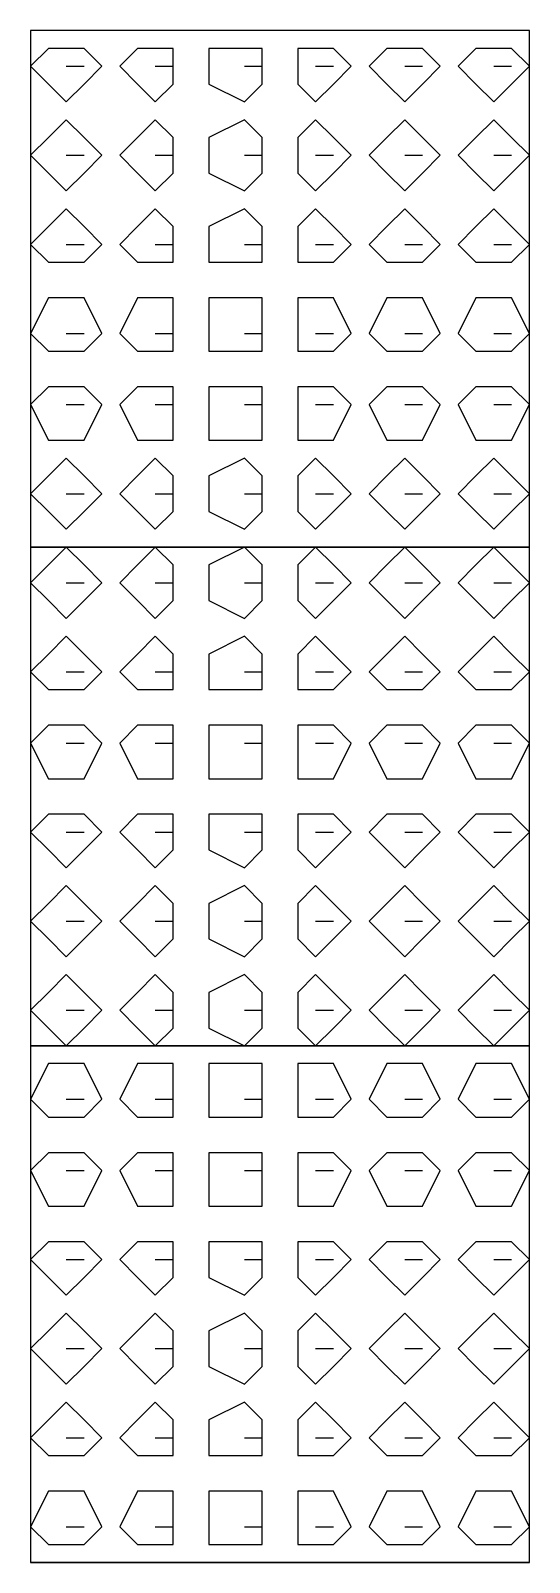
# Model space of a CAD drawing. Header units: millimetres. Extents: x -750 to 104995, y 68 to 66109.
# Drawn here: x 75565 to 75858, y 28504 to 29403 of the extents above; entities that cross this region are included whole.
import ezdxf

# ---------------------------------------------------------------- set-up
doc = ezdxf.new("R2010")
doc.units = ezdxf.units.MM
doc.layers.add('PDF_형상', color=7, linetype='Continuous')

msp = doc.modelspace()

# ---------------------------------------------------------------- linework, layer by layer
at = {"layer": 'PDF_형상', "lineweight": 25}
for points in [[(75857.77, 29099.74), (75857.77, 29402.77), (75565.18, 29402.77), (75565.18, 29099.74)], [(75586.08, 29381.87), (75596.53, 29381.87)], [(75638.33, 29381.87), (75648.78, 29381.87)], [(75690.57, 29381.87), (75701.02, 29381.87)], [(75732.37, 29381.87), (75742.82, 29381.87)], [(75784.62, 29381.87), (75795.07, 29381.87)], [(75836.87, 29381.87), (75847.32, 29381.87)], [(75586.08, 29329.62), (75596.53, 29329.62)], [(75638.33, 29329.62), (75648.78, 29329.62)], [(75690.57, 29329.62), (75701.02, 29329.62)], [(75732.37, 29329.62), (75742.82, 29329.62)], [(75784.62, 29329.62), (75795.07, 29329.62)], [(75836.87, 29329.62), (75847.32, 29329.62)], [(75586.08, 29277.38), (75596.53, 29277.38)], [(75638.33, 29277.38), (75648.78, 29277.38)], [(75690.57, 29277.38), (75701.02, 29277.38)], [(75732.37, 29277.38), (75742.82, 29277.38)], [(75784.62, 29277.38), (75795.07, 29277.38)], [(75836.87, 29277.38), (75847.32, 29277.38)], [(75586.08, 29225.13), (75596.53, 29225.13)], [(75638.33, 29225.13), (75648.78, 29225.13)], [(75690.57, 29225.13), (75701.02, 29225.13)], [(75732.37, 29225.13), (75742.82, 29225.13)], [(75784.62, 29225.13), (75795.07, 29225.13)], [(75836.87, 29225.13), (75847.32, 29225.13)], [(75586.08, 29183.33), (75596.53, 29183.33)], [(75638.33, 29183.33), (75648.78, 29183.33)], [(75690.57, 29183.33), (75701.02, 29183.33)], [(75732.37, 29183.33), (75742.82, 29183.33)], [(75784.62, 29183.33), (75795.07, 29183.33)], [(75836.87, 29183.33), (75847.32, 29183.33)], [(75586.08, 29131.08), (75596.53, 29131.08)], [(75638.33, 29131.08), (75648.78, 29131.08)], [(75690.57, 29131.08), (75701.02, 29131.08)], [(75732.37, 29131.08), (75742.82, 29131.08)], [(75784.62, 29131.08), (75795.07, 29131.08)], [(75836.87, 29131.08), (75847.32, 29131.08)], [(75565.18, 29099.74), (75857.77, 29099.74), (75565.18, 29099.74)], [(75586.08, 29078.84), (75596.53, 29078.84)], [(75638.33, 29078.84), (75648.78, 29078.84)], [(75690.57, 29078.84), (75701.02, 29078.84)], [(75732.37, 29078.84), (75742.82, 29078.84)], [(75784.62, 29078.84), (75795.07, 29078.84)], [(75836.87, 29078.84), (75847.32, 29078.84)], [(75586.08, 29026.59), (75596.53, 29026.59)], [(75638.33, 29026.59), (75648.78, 29026.59)], [(75690.57, 29026.59), (75701.02, 29026.59)], [(75732.37, 29026.59), (75742.82, 29026.59)], [(75784.62, 29026.59), (75795.07, 29026.59)], [(75836.87, 29026.59), (75847.32, 29026.59)], [(75586.08, 28984.79), (75596.53, 28984.79)], [(75638.33, 28984.79), (75648.78, 28984.79)], [(75690.57, 28984.79), (75701.02, 28984.79)], [(75732.37, 28984.79), (75742.82, 28984.79)], [(75784.62, 28984.79), (75795.07, 28984.79)], [(75836.87, 28984.79), (75847.32, 28984.79)], [(75586.08, 28932.54), (75596.53, 28932.54)], [(75638.33, 28932.54), (75648.78, 28932.54)], [(75690.57, 28932.54), (75701.02, 28932.54)], [(75732.37, 28932.54), (75742.82, 28932.54)], [(75784.62, 28932.54), (75795.07, 28932.54)], [(75836.87, 28932.54), (75847.32, 28932.54)], [(75586.08, 28880.3), (75596.53, 28880.3)], [(75638.33, 28880.3), (75648.78, 28880.3)], [(75690.57, 28880.3), (75701.02, 28880.3)], [(75732.37, 28880.3), (75742.82, 28880.3)], [(75784.62, 28880.3), (75795.07, 28880.3)], [(75836.87, 28880.3), (75847.32, 28880.3)], [(75586.08, 28828.05), (75596.53, 28828.05)], [(75638.33, 28828.05), (75648.78, 28828.05)], [(75690.57, 28828.05), (75701.02, 28828.05)], [(75732.37, 28828.05), (75742.82, 28828.05)], [(75784.62, 28828.05), (75795.07, 28828.05)], [(75836.87, 28828.05), (75847.32, 28828.05)], [(75565.18, 28807.15), (75857.77, 28807.15), (75565.18, 28807.15)], [(75565.18, 28807.15), (75565.18, 28504.11)], [(75857.77, 28504.11), (75857.77, 28807.15)], [(75586.08, 28775.8), (75596.53, 28775.8)], [(75638.33, 28775.8), (75648.78, 28775.8)], [(75690.57, 28775.8), (75701.02, 28775.8)], [(75732.37, 28775.8), (75742.82, 28775.8)], [(75784.62, 28775.8), (75795.07, 28775.8)], [(75836.87, 28775.8), (75847.32, 28775.8)], [(75586.08, 28734), (75596.53, 28734)], [(75638.33, 28734), (75648.78, 28734)], [(75690.57, 28734), (75701.02, 28734)], [(75732.37, 28734), (75742.82, 28734)], [(75784.62, 28734), (75795.07, 28734)], [(75836.87, 28734), (75847.32, 28734)], [(75586.08, 28681.76), (75596.53, 28681.76)], [(75638.33, 28681.76), (75648.78, 28681.76)], [(75690.57, 28681.76), (75701.02, 28681.76)], [(75732.37, 28681.76), (75742.82, 28681.76)], [(75784.62, 28681.76), (75795.07, 28681.76)], [(75836.87, 28681.76), (75847.32, 28681.76)], [(75586.08, 28629.51), (75596.53, 28629.51)], [(75638.33, 28629.51), (75648.78, 28629.51)], [(75690.57, 28629.51), (75701.02, 28629.51)], [(75732.37, 28629.51), (75742.82, 28629.51)], [(75784.62, 28629.51), (75795.07, 28629.51)], [(75836.87, 28629.51), (75847.32, 28629.51)], [(75586.08, 28577.26), (75596.53, 28577.26)], [(75638.33, 28577.26), (75648.78, 28577.26)], [(75690.57, 28577.26), (75701.02, 28577.26)], [(75732.37, 28577.26), (75742.82, 28577.26)], [(75784.62, 28577.26), (75795.07, 28577.26)], [(75836.87, 28577.26), (75847.32, 28577.26)], [(75586.08, 28525.01), (75596.53, 28525.01)], [(75638.33, 28525.01), (75648.78, 28525.01)], [(75690.57, 28525.01), (75701.02, 28525.01)], [(75732.37, 28525.01), (75742.82, 28525.01)], [(75784.62, 28525.01), (75795.07, 28525.01)], [(75836.87, 28525.01), (75847.32, 28525.01)], [(75565.18, 28504.11), (75857.77, 28504.11), (75565.18, 28504.11)]]:
    msp.add_lwpolyline(points, dxfattribs=at)
for points in [[(75586.08, 29360.97), (75596.53, 29371.42), (75606.98, 29381.87), (75596.53, 29392.32), (75586.08, 29392.32), (75575.63, 29392.32), (75565.18, 29381.87), (75575.63, 29371.42)], [(75638.33, 29360.97), (75648.78, 29371.42), (75648.78, 29381.87), (75648.78, 29392.32), (75638.33, 29392.32), (75627.88, 29392.32), (75617.43, 29381.87), (75627.88, 29371.42)], [(75690.57, 29360.97), (75701.02, 29371.42), (75701.02, 29381.87), (75701.02, 29392.32), (75690.57, 29392.32), (75669.67, 29392.32), (75669.67, 29381.87), (75669.67, 29371.42)], [(75732.37, 29360.97), (75742.82, 29371.42), (75753.27, 29381.87), (75742.82, 29392.32), (75732.37, 29392.32), (75721.92, 29392.32), (75721.92, 29381.87), (75721.92, 29371.42)], [(75784.62, 29360.97), (75795.07, 29371.42), (75805.52, 29381.87), (75795.07, 29392.32), (75784.62, 29392.32), (75774.17, 29392.32), (75763.72, 29381.87), (75774.17, 29371.42)], [(75836.87, 29360.97), (75847.32, 29371.42), (75857.77, 29381.87), (75847.32, 29392.32), (75836.87, 29392.32), (75826.42, 29392.32), (75815.97, 29381.87), (75826.42, 29371.42)], [(75586.08, 29308.73), (75596.53, 29319.18), (75606.98, 29329.62), (75596.53, 29340.07), (75586.08, 29350.52), (75575.63, 29340.07), (75565.18, 29329.62), (75575.63, 29319.18)], [(75638.33, 29308.73), (75648.78, 29319.18), (75648.78, 29329.62), (75648.78, 29340.07), (75638.33, 29350.52), (75627.88, 29340.07), (75617.43, 29329.62), (75627.88, 29319.18)], [(75690.57, 29308.73), (75701.02, 29319.18), (75701.02, 29329.62), (75701.02, 29340.07), (75690.57, 29350.52), (75669.67, 29340.07), (75669.67, 29329.62), (75669.67, 29319.18)], [(75732.37, 29308.73), (75742.82, 29319.18), (75753.27, 29329.62), (75742.82, 29340.07), (75732.37, 29350.52), (75721.92, 29340.07), (75721.92, 29329.62), (75721.92, 29319.18)], [(75784.62, 29308.73), (75795.07, 29319.18), (75805.52, 29329.62), (75795.07, 29340.07), (75784.62, 29350.52), (75774.17, 29340.07), (75763.72, 29329.62), (75774.17, 29319.18)], [(75836.87, 29308.73), (75847.32, 29319.18), (75857.77, 29329.62), (75847.32, 29340.07), (75836.87, 29350.52), (75826.42, 29340.07), (75815.97, 29329.62), (75826.42, 29319.18)], [(75586.08, 29266.93), (75596.53, 29266.93), (75606.98, 29277.38), (75596.53, 29287.83), (75586.08, 29298.28), (75575.63, 29287.83), (75565.18, 29277.38), (75575.63, 29266.93)], [(75638.33, 29266.93), (75648.78, 29266.93), (75648.78, 29277.38), (75648.78, 29287.83), (75638.33, 29298.28), (75627.88, 29287.83), (75617.43, 29277.38), (75627.88, 29266.93)], [(75690.57, 29266.93), (75701.02, 29266.93), (75701.02, 29277.38), (75701.02, 29287.83), (75690.57, 29298.28), (75669.67, 29287.83), (75669.67, 29277.38), (75669.67, 29266.93)], [(75732.37, 29266.93), (75742.82, 29266.93), (75753.27, 29277.38), (75742.82, 29287.83), (75732.37, 29298.28), (75721.92, 29287.83), (75721.92, 29277.38), (75721.92, 29266.93)], [(75784.62, 29266.93), (75795.07, 29266.93), (75805.52, 29277.38), (75795.07, 29287.83), (75784.62, 29298.28), (75774.17, 29287.83), (75763.72, 29277.38), (75774.17, 29266.93)], [(75836.87, 29266.93), (75847.32, 29266.93), (75857.77, 29277.38), (75847.32, 29287.83), (75836.87, 29298.28), (75826.42, 29287.83), (75815.97, 29277.38), (75826.42, 29266.93)], [(75586.08, 29214.68), (75596.53, 29214.68), (75606.98, 29225.13), (75596.53, 29246.03), (75586.08, 29246.03), (75575.63, 29246.03), (75565.18, 29225.13), (75575.63, 29214.68)], [(75638.33, 29214.68), (75648.78, 29214.68), (75648.78, 29225.13), (75648.78, 29246.03), (75638.33, 29246.03), (75627.88, 29246.03), (75617.43, 29225.13), (75627.88, 29214.68)], [(75690.57, 29214.68), (75701.02, 29214.68), (75701.02, 29225.13), (75701.02, 29246.03), (75690.57, 29246.03), (75669.67, 29246.03), (75669.67, 29225.13), (75669.67, 29214.68)], [(75732.37, 29214.68), (75742.82, 29214.68), (75753.27, 29225.13), (75742.82, 29246.03), (75732.37, 29246.03), (75721.92, 29246.03), (75721.92, 29225.13), (75721.92, 29214.68)], [(75784.62, 29214.68), (75795.07, 29214.68), (75805.52, 29225.13), (75795.07, 29246.03), (75784.62, 29246.03), (75774.17, 29246.03), (75763.72, 29225.13), (75774.17, 29214.68)], [(75836.87, 29214.68), (75847.32, 29214.68), (75857.77, 29225.13), (75847.32, 29246.03), (75836.87, 29246.03), (75826.42, 29246.03), (75815.97, 29225.13), (75826.42, 29214.68)], [(75586.08, 29162.43), (75596.53, 29162.43), (75606.98, 29183.33), (75596.53, 29193.78), (75586.08, 29193.78), (75575.63, 29193.78), (75565.18, 29183.33), (75575.63, 29162.43)], [(75638.33, 29162.43), (75648.78, 29162.43), (75648.78, 29183.33), (75648.78, 29193.78), (75638.33, 29193.78), (75627.88, 29193.78), (75617.43, 29183.33), (75627.88, 29162.43)], [(75690.57, 29162.43), (75701.02, 29162.43), (75701.02, 29183.33), (75701.02, 29193.78), (75690.57, 29193.78), (75669.67, 29193.78), (75669.67, 29183.33), (75669.67, 29162.43)], [(75732.37, 29162.43), (75742.82, 29162.43), (75753.27, 29183.33), (75742.82, 29193.78), (75732.37, 29193.78), (75721.92, 29193.78), (75721.92, 29183.33), (75721.92, 29162.43)], [(75784.62, 29162.43), (75795.07, 29162.43), (75805.52, 29183.33), (75795.07, 29193.78), (75784.62, 29193.78), (75774.17, 29193.78), (75763.72, 29183.33), (75774.17, 29162.43)], [(75836.87, 29162.43), (75847.32, 29162.43), (75857.77, 29183.33), (75847.32, 29193.78), (75836.87, 29193.78), (75826.42, 29193.78), (75815.97, 29183.33), (75826.42, 29162.43)], [(75586.08, 29110.19), (75596.53, 29120.63), (75606.98, 29131.08), (75596.53, 29141.53), (75586.08, 29151.98), (75575.63, 29141.53), (75565.18, 29131.08), (75575.63, 29120.63)], [(75638.33, 29110.19), (75648.78, 29120.63), (75648.78, 29131.08), (75648.78, 29141.53), (75638.33, 29151.98), (75627.88, 29141.53), (75617.43, 29131.08), (75627.88, 29120.63)], [(75690.57, 29110.19), (75701.02, 29120.63), (75701.02, 29131.08), (75701.02, 29141.53), (75690.57, 29151.98), (75669.67, 29141.53), (75669.67, 29131.08), (75669.67, 29120.63)], [(75732.37, 29110.19), (75742.82, 29120.63), (75753.27, 29131.08), (75742.82, 29141.53), (75732.37, 29151.98), (75721.92, 29141.53), (75721.92, 29131.08), (75721.92, 29120.63)], [(75784.62, 29110.19), (75795.07, 29120.63), (75805.52, 29131.08), (75795.07, 29141.53), (75784.62, 29151.98), (75774.17, 29141.53), (75763.72, 29131.08), (75774.17, 29120.63)], [(75836.87, 29110.19), (75847.32, 29120.63), (75857.77, 29131.08), (75847.32, 29141.53), (75836.87, 29151.98), (75826.42, 29141.53), (75815.97, 29131.08), (75826.42, 29120.63)], [(75586.08, 29057.94), (75596.53, 29068.39), (75606.98, 29078.84), (75596.53, 29089.29), (75586.08, 29099.74), (75575.63, 29089.29), (75565.18, 29078.84), (75575.63, 29068.39)], [(75565.18, 28807.15), (75857.77, 28807.15), (75857.77, 29099.74), (75565.18, 29099.74)], [(75638.33, 29057.94), (75648.78, 29068.39), (75648.78, 29078.84), (75648.78, 29089.29), (75638.33, 29099.74), (75627.88, 29089.29), (75617.43, 29078.84), (75627.88, 29068.39)], [(75690.57, 29057.94), (75701.02, 29068.39), (75701.02, 29078.84), (75701.02, 29089.29), (75690.57, 29099.74), (75669.67, 29089.29), (75669.67, 29078.84), (75669.67, 29068.39)], [(75732.37, 29057.94), (75742.82, 29068.39), (75753.27, 29078.84), (75742.82, 29089.29), (75732.37, 29099.74), (75721.92, 29089.29), (75721.92, 29078.84), (75721.92, 29068.39)], [(75784.62, 29057.94), (75795.07, 29068.39), (75805.52, 29078.84), (75795.07, 29089.29), (75784.62, 29099.74), (75774.17, 29089.29), (75763.72, 29078.84), (75774.17, 29068.39)], [(75836.87, 29057.94), (75847.32, 29068.39), (75857.77, 29078.84), (75847.32, 29089.29), (75836.87, 29099.74), (75826.42, 29089.29), (75815.97, 29078.84), (75826.42, 29068.39)], [(75586.08, 29016.14), (75596.53, 29016.14), (75606.98, 29026.59), (75596.53, 29037.04), (75586.08, 29047.49), (75575.63, 29037.04), (75565.18, 29026.59), (75575.63, 29016.14)], [(75638.33, 29016.14), (75648.78, 29016.14), (75648.78, 29026.59), (75648.78, 29037.04), (75638.33, 29047.49), (75627.88, 29037.04), (75617.43, 29026.59), (75627.88, 29016.14)], [(75690.57, 29016.14), (75701.02, 29016.14), (75701.02, 29026.59), (75701.02, 29037.04), (75690.57, 29047.49), (75669.67, 29037.04), (75669.67, 29026.59), (75669.67, 29016.14)], [(75732.37, 29016.14), (75742.82, 29016.14), (75753.27, 29026.59), (75742.82, 29037.04), (75732.37, 29047.49), (75721.92, 29037.04), (75721.92, 29026.59), (75721.92, 29016.14)], [(75784.62, 29016.14), (75795.07, 29016.14), (75805.52, 29026.59), (75795.07, 29037.04), (75784.62, 29047.49), (75774.17, 29037.04), (75763.72, 29026.59), (75774.17, 29016.14)], [(75836.87, 29016.14), (75847.32, 29016.14), (75857.77, 29026.59), (75847.32, 29037.04), (75836.87, 29047.49), (75826.42, 29037.04), (75815.97, 29026.59), (75826.42, 29016.14)], [(75586.08, 28963.89), (75596.53, 28963.89), (75606.98, 28984.79), (75596.53, 28995.24), (75586.08, 28995.24), (75575.63, 28995.24), (75565.18, 28984.79), (75575.63, 28963.89)], [(75638.33, 28963.89), (75648.78, 28963.89), (75648.78, 28984.79), (75648.78, 28995.24), (75638.33, 28995.24), (75627.88, 28995.24), (75617.43, 28984.79), (75627.88, 28963.89)], [(75690.57, 28963.89), (75701.02, 28963.89), (75701.02, 28984.79), (75701.02, 28995.24), (75690.57, 28995.24), (75669.67, 28995.24), (75669.67, 28984.79), (75669.67, 28963.89)], [(75732.37, 28963.89), (75742.82, 28963.89), (75753.27, 28984.79), (75742.82, 28995.24), (75732.37, 28995.24), (75721.92, 28995.24), (75721.92, 28984.79), (75721.92, 28963.89)], [(75784.62, 28963.89), (75795.07, 28963.89), (75805.52, 28984.79), (75795.07, 28995.24), (75784.62, 28995.24), (75774.17, 28995.24), (75763.72, 28984.79), (75774.17, 28963.89)], [(75836.87, 28963.89), (75847.32, 28963.89), (75857.77, 28984.79), (75847.32, 28995.24), (75836.87, 28995.24), (75826.42, 28995.24), (75815.97, 28984.79), (75826.42, 28963.89)], [(75586.08, 28911.64), (75596.53, 28922.09), (75606.98, 28932.54), (75596.53, 28942.99), (75586.08, 28942.99), (75575.63, 28942.99), (75565.18, 28932.54), (75575.63, 28922.09)], [(75638.33, 28911.64), (75648.78, 28922.09), (75648.78, 28932.54), (75648.78, 28942.99), (75638.33, 28942.99), (75627.88, 28942.99), (75617.43, 28932.54), (75627.88, 28922.09)], [(75690.57, 28911.64), (75701.02, 28922.09), (75701.02, 28932.54), (75701.02, 28942.99), (75690.57, 28942.99), (75669.67, 28942.99), (75669.67, 28932.54), (75669.67, 28922.09)], [(75732.37, 28911.64), (75742.82, 28922.09), (75753.27, 28932.54), (75742.82, 28942.99), (75732.37, 28942.99), (75721.92, 28942.99), (75721.92, 28932.54), (75721.92, 28922.09)], [(75784.62, 28911.64), (75795.07, 28922.09), (75805.52, 28932.54), (75795.07, 28942.99), (75784.62, 28942.99), (75774.17, 28942.99), (75763.72, 28932.54), (75774.17, 28922.09)], [(75836.87, 28911.64), (75847.32, 28922.09), (75857.77, 28932.54), (75847.32, 28942.99), (75836.87, 28942.99), (75826.42, 28942.99), (75815.97, 28932.54), (75826.42, 28922.09)], [(75586.08, 28859.4), (75596.53, 28869.85), (75606.98, 28880.3), (75596.53, 28890.75), (75586.08, 28901.2), (75575.63, 28890.75), (75565.18, 28880.3), (75575.63, 28869.85)], [(75638.33, 28859.4), (75648.78, 28869.85), (75648.78, 28880.3), (75648.78, 28890.75), (75638.33, 28901.2), (75627.88, 28890.75), (75617.43, 28880.3), (75627.88, 28869.85)], [(75690.57, 28859.4), (75701.02, 28869.85), (75701.02, 28880.3), (75701.02, 28890.75), (75690.57, 28901.2), (75669.67, 28890.75), (75669.67, 28880.3), (75669.67, 28869.85)], [(75732.37, 28859.4), (75742.82, 28869.85), (75753.27, 28880.3), (75742.82, 28890.75), (75732.37, 28901.2), (75721.92, 28890.75), (75721.92, 28880.3), (75721.92, 28869.85)], [(75784.62, 28859.4), (75795.07, 28869.85), (75805.52, 28880.3), (75795.07, 28890.75), (75784.62, 28901.2), (75774.17, 28890.75), (75763.72, 28880.3), (75774.17, 28869.85)], [(75836.87, 28859.4), (75847.32, 28869.85), (75857.77, 28880.3), (75847.32, 28890.75), (75836.87, 28901.2), (75826.42, 28890.75), (75815.97, 28880.3), (75826.42, 28869.85)], [(75586.08, 28807.15), (75596.53, 28817.6), (75606.98, 28828.05), (75596.53, 28838.5), (75586.08, 28848.95), (75575.63, 28838.5), (75565.18, 28828.05), (75575.63, 28817.6)], [(75638.33, 28807.15), (75648.78, 28817.6), (75648.78, 28828.05), (75648.78, 28838.5), (75638.33, 28848.95), (75627.88, 28838.5), (75617.43, 28828.05), (75627.88, 28817.6)], [(75690.57, 28807.15), (75701.02, 28817.6), (75701.02, 28828.05), (75701.02, 28838.5), (75690.57, 28848.95), (75669.67, 28838.5), (75669.67, 28828.05), (75669.67, 28817.6)], [(75732.37, 28807.15), (75742.82, 28817.6), (75753.27, 28828.05), (75742.82, 28838.5), (75732.37, 28848.95), (75721.92, 28838.5), (75721.92, 28828.05), (75721.92, 28817.6)], [(75784.62, 28807.15), (75795.07, 28817.6), (75805.52, 28828.05), (75795.07, 28838.5), (75784.62, 28848.95), (75774.17, 28838.5), (75763.72, 28828.05), (75774.17, 28817.6)], [(75836.87, 28807.15), (75847.32, 28817.6), (75857.77, 28828.05), (75847.32, 28838.5), (75836.87, 28848.95), (75826.42, 28838.5), (75815.97, 28828.05), (75826.42, 28817.6)], [(75586.08, 28765.35), (75596.53, 28765.35), (75606.98, 28775.8), (75596.53, 28796.7), (75586.08, 28796.7), (75575.63, 28796.7), (75565.18, 28775.8), (75575.63, 28765.35)], [(75638.33, 28765.35), (75648.78, 28765.35), (75648.78, 28775.8), (75648.78, 28796.7), (75638.33, 28796.7), (75627.88, 28796.7), (75617.43, 28775.8), (75627.88, 28765.35)], [(75690.57, 28765.35), (75701.02, 28765.35), (75701.02, 28775.8), (75701.02, 28796.7), (75690.57, 28796.7), (75669.67, 28796.7), (75669.67, 28775.8), (75669.67, 28765.35)], [(75732.37, 28765.35), (75742.82, 28765.35), (75753.27, 28775.8), (75742.82, 28796.7), (75732.37, 28796.7), (75721.92, 28796.7), (75721.92, 28775.8), (75721.92, 28765.35)], [(75784.62, 28765.35), (75795.07, 28765.35), (75805.52, 28775.8), (75795.07, 28796.7), (75784.62, 28796.7), (75774.17, 28796.7), (75763.72, 28775.8), (75774.17, 28765.35)], [(75836.87, 28765.35), (75847.32, 28765.35), (75857.77, 28775.8), (75847.32, 28796.7), (75836.87, 28796.7), (75826.42, 28796.7), (75815.97, 28775.8), (75826.42, 28765.35)], [(75586.08, 28713.1), (75596.53, 28713.1), (75606.98, 28734), (75596.53, 28744.45), (75586.08, 28744.45), (75575.63, 28744.45), (75565.18, 28734), (75575.63, 28713.1)], [(75638.33, 28713.1), (75648.78, 28713.1), (75648.78, 28734), (75648.78, 28744.45), (75638.33, 28744.45), (75627.88, 28744.45), (75617.43, 28734), (75627.88, 28713.1)], [(75690.57, 28713.1), (75701.02, 28713.1), (75701.02, 28734), (75701.02, 28744.45), (75690.57, 28744.45), (75669.67, 28744.45), (75669.67, 28734), (75669.67, 28713.1)], [(75732.37, 28713.1), (75742.82, 28713.1), (75753.27, 28734), (75742.82, 28744.45), (75732.37, 28744.45), (75721.92, 28744.45), (75721.92, 28734), (75721.92, 28713.1)], [(75784.62, 28713.1), (75795.07, 28713.1), (75805.52, 28734), (75795.07, 28744.45), (75784.62, 28744.45), (75774.17, 28744.45), (75763.72, 28734), (75774.17, 28713.1)], [(75836.87, 28713.1), (75847.32, 28713.1), (75857.77, 28734), (75847.32, 28744.45), (75836.87, 28744.45), (75826.42, 28744.45), (75815.97, 28734), (75826.42, 28713.1)], [(75586.08, 28660.86), (75596.53, 28671.31), (75606.98, 28681.76), (75596.53, 28692.21), (75586.08, 28692.21), (75575.63, 28692.21), (75565.18, 28681.76), (75575.63, 28671.31)], [(75638.33, 28660.86), (75648.78, 28671.31), (75648.78, 28681.76), (75648.78, 28692.21), (75638.33, 28692.21), (75627.88, 28692.21), (75617.43, 28681.76), (75627.88, 28671.31)], [(75690.57, 28660.86), (75701.02, 28671.31), (75701.02, 28681.76), (75701.02, 28692.21), (75690.57, 28692.21), (75669.67, 28692.21), (75669.67, 28681.76), (75669.67, 28671.31)], [(75732.37, 28660.86), (75742.82, 28671.31), (75753.27, 28681.76), (75742.82, 28692.21), (75732.37, 28692.21), (75721.92, 28692.21), (75721.92, 28681.76), (75721.92, 28671.31)], [(75784.62, 28660.86), (75795.07, 28671.31), (75805.52, 28681.76), (75795.07, 28692.21), (75784.62, 28692.21), (75774.17, 28692.21), (75763.72, 28681.76), (75774.17, 28671.31)], [(75836.87, 28660.86), (75847.32, 28671.31), (75857.77, 28681.76), (75847.32, 28692.21), (75836.87, 28692.21), (75826.42, 28692.21), (75815.97, 28681.76), (75826.42, 28671.31)], [(75586.08, 28608.61), (75596.53, 28619.06), (75606.98, 28629.51), (75596.53, 28639.96), (75586.08, 28650.41), (75575.63, 28639.96), (75565.18, 28629.51), (75575.63, 28619.06)], [(75638.33, 28608.61), (75648.78, 28619.06), (75648.78, 28629.51), (75648.78, 28639.96), (75638.33, 28650.41), (75627.88, 28639.96), (75617.43, 28629.51), (75627.88, 28619.06)], [(75690.57, 28608.61), (75701.02, 28619.06), (75701.02, 28629.51), (75701.02, 28639.96), (75690.57, 28650.41), (75669.67, 28639.96), (75669.67, 28629.51), (75669.67, 28619.06)], [(75732.37, 28608.61), (75742.82, 28619.06), (75753.27, 28629.51), (75742.82, 28639.96), (75732.37, 28650.41), (75721.92, 28639.96), (75721.92, 28629.51), (75721.92, 28619.06)], [(75784.62, 28608.61), (75795.07, 28619.06), (75805.52, 28629.51), (75795.07, 28639.96), (75784.62, 28650.41), (75774.17, 28639.96), (75763.72, 28629.51), (75774.17, 28619.06)], [(75836.87, 28608.61), (75847.32, 28619.06), (75857.77, 28629.51), (75847.32, 28639.96), (75836.87, 28650.41), (75826.42, 28639.96), (75815.97, 28629.51), (75826.42, 28619.06)], [(75586.08, 28566.81), (75596.53, 28566.81), (75606.98, 28577.26), (75596.53, 28587.71), (75586.08, 28598.16), (75575.63, 28587.71), (75565.18, 28577.26), (75575.63, 28566.81)], [(75638.33, 28566.81), (75648.78, 28566.81), (75648.78, 28577.26), (75648.78, 28587.71), (75638.33, 28598.16), (75627.88, 28587.71), (75617.43, 28577.26), (75627.88, 28566.81)], [(75690.57, 28566.81), (75701.02, 28566.81), (75701.02, 28577.26), (75701.02, 28587.71), (75690.57, 28598.16), (75669.67, 28587.71), (75669.67, 28577.26), (75669.67, 28566.81)], [(75732.37, 28566.81), (75742.82, 28566.81), (75753.27, 28577.26), (75742.82, 28587.71), (75732.37, 28598.16), (75721.92, 28587.71), (75721.92, 28577.26), (75721.92, 28566.81)], [(75784.62, 28566.81), (75795.07, 28566.81), (75805.52, 28577.26), (75795.07, 28587.71), (75784.62, 28598.16), (75774.17, 28587.71), (75763.72, 28577.26), (75774.17, 28566.81)], [(75836.87, 28566.81), (75847.32, 28566.81), (75857.77, 28577.26), (75847.32, 28587.71), (75836.87, 28598.16), (75826.42, 28587.71), (75815.97, 28577.26), (75826.42, 28566.81)], [(75586.08, 28514.56), (75596.53, 28514.56), (75606.98, 28525.01), (75596.53, 28545.91), (75586.08, 28545.91), (75575.63, 28545.91), (75565.18, 28525.01), (75575.63, 28514.56)], [(75638.33, 28514.56), (75648.78, 28514.56), (75648.78, 28525.01), (75648.78, 28545.91), (75638.33, 28545.91), (75627.88, 28545.91), (75617.43, 28525.01), (75627.88, 28514.56)], [(75690.57, 28514.56), (75701.02, 28514.56), (75701.02, 28525.01), (75701.02, 28545.91), (75690.57, 28545.91), (75669.67, 28545.91), (75669.67, 28525.01), (75669.67, 28514.56)], [(75732.37, 28514.56), (75742.82, 28514.56), (75753.27, 28525.01), (75742.82, 28545.91), (75732.37, 28545.91), (75721.92, 28545.91), (75721.92, 28525.01), (75721.92, 28514.56)], [(75784.62, 28514.56), (75795.07, 28514.56), (75805.52, 28525.01), (75795.07, 28545.91), (75784.62, 28545.91), (75774.17, 28545.91), (75763.72, 28525.01), (75774.17, 28514.56)], [(75836.87, 28514.56), (75847.32, 28514.56), (75857.77, 28525.01), (75847.32, 28545.91), (75836.87, 28545.91), (75826.42, 28545.91), (75815.97, 28525.01), (75826.42, 28514.56)]]:
    msp.add_lwpolyline(points, close=True, dxfattribs=at)

doc.saveas('drawing.dxf')
